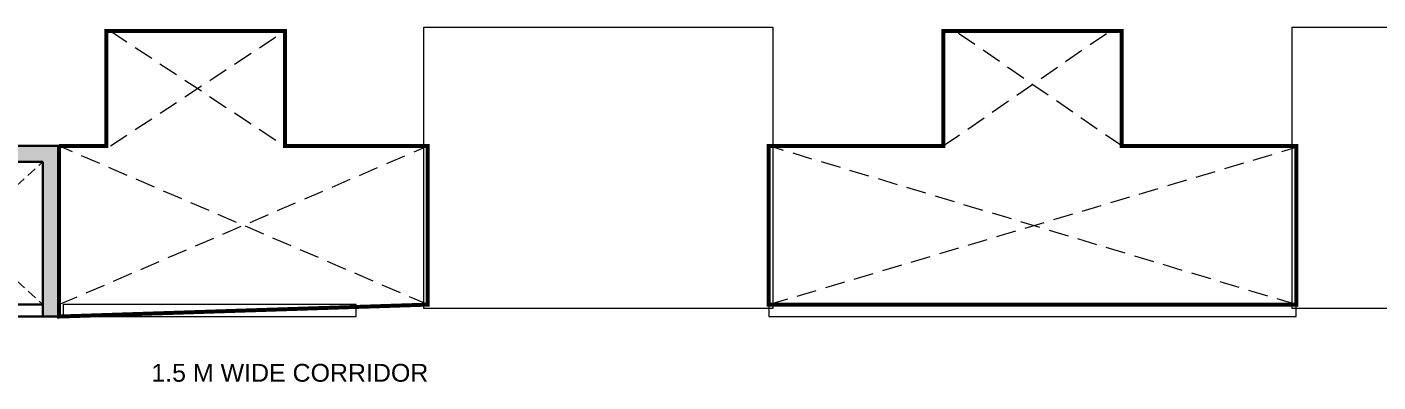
# Model space of a CAD drawing. Header units: inches. Extents: x 27644242 to 29761523, y -859349 to 216979.
# Drawn here: x 29189557 to 29206588, y -476118 to -471643 of the extents above; entities that cross this region are included whole.
import ezdxf

# ---------------------------------------------------------------- set-up
doc = ezdxf.new("R2010")
doc.units = ezdxf.units.IN
doc.header["$MEASUREMENT"] = 0
doc.linetypes.add('DASHED2', pattern=[0.375, 0.25, -0.125])
doc.linetypes.add('HIDDEN', pattern=[0.375, 0.25, -0.125])
for name, color, linetype, lineweight in [('AHC-A-COLUMN', 210, 'Continuous', 30), ('AHC-A-DUCT', 14, 'HIDDEN', 5), ('Columns', 1, 'Continuous', 25), ('ELEVATION', 40, 'Continuous', 13), ('FURN', 250, 'Continuous', 0), ('WALL', 7, 'Continuous', 20)]:
    doc.layers.add(name, color=color, linetype=linetype, lineweight=lineweight)
doc.layers.add('text', color=7, linetype='Continuous')
doc.styles.add('AMITS', font='arial.ttf')

# ---------------------------------------------------------------- blocks, each defined once
blk = doc.blocks.new('FFFF')
at = {"layer": 'Columns', "ltscale": 500, "transparency": 33554610}
h = blk.add_hatch(color=256, dxfattribs=at)
h.dxf.hatch_style = 1
h.paths.add_polyline_path([(27448525.24615743, -46437.56585687399), (27450525.24615743, -46437.56585687399), (27450525.24615743, -48237.56585687399), (27450525.24615743, -48387.56585687399), (27450725.24615743, -48387.56585687399), (27450725.24615743, -46237.56585687399), (27446125.24615743, -46237.56585687399), (27446125.24615743, -48387.56585687399), (27446325.24615743, -48387.56585687399), (27446325.24615743, -48237.56585687399), (27446325.24615743, -46437.56585687399), (27448325.24615743, -46437.56585687399), (27448325.24615743, -48237.56585687399), (27448325.24615743, -48387.56585687399), (27448525.24615743, -48387.56585687399), (27448525.24615743, -48237.56585687399), (27448519.53533646, -48237.56585687399), (27448525.24615743, -48232.44075227244)])
at = {"color": 8, "ltscale": 500}
for p, q in [((27446325.24615743, -46437.56585687399), (27448325.24615743, -48237.56585687399)), ((27448325.24615743, -46437.56585687399), (27446325.24615743, -48237.56585687399)), ((27448519.53533646, -48237.56585687399), (27450525.24615743, -46437.56585687399)), ((27448525.24615743, -46437.56585687399), (27450525.24615743, -48237.56585687399))]:
    blk.add_line(p, q, dxfattribs=at)
at = {"layer": 'AHC-A-COLUMN', "ltscale": 500}
for p, q in [((27446125.24615743, -48387.56585687399), (27446125.24615743, -46237.56585687399)), ((27446125.24615743, -46237.56585687399), (27450725.24615743, -46237.56585687399)), ((27450725.24615743, -48387.56585687399), (27450725.24615743, -46237.56585687399)), ((27446325.24615743, -46437.56585687399), (27448325.24615743, -46437.56585687399)), ((27446325.24615743, -48387.56585687399), (27446325.24615743, -46437.56585687399)), ((27448325.24615743, -48387.56585687399), (27448325.24615743, -46437.56585687399)), ((27450525.24615743, -46437.56585687399), (27448525.24615743, -46437.56585687399)), ((27448525.24615743, -48387.56585687399), (27448525.24615743, -46437.56585687399)), ((27450525.24615743, -48387.56585687399), (27450525.24615743, -46437.56585687399)), ((27446325.24615743, -48237.56585687399), (27446875.24615743, -48237.56585687399)), ((27446875.24615743, -48237.56585687399), (27446875.24615743, -48387.56585687399)), ((27447775.24615743, -48237.56585687399), (27447775.24615743, -48387.56585687399)), ((27447775.24615743, -48237.56585687399), (27448325.24615743, -48237.56585687399)), ((27448519.53533646, -48237.56585687399), (27449025.24615743, -48237.56585687399)), ((27449025.24615743, -48237.56585687399), (27449025.24615743, -48387.56585687399)), ((27449925.24615743, -48237.56585687399), (27449925.24615743, -48387.56585687399)), ((27449925.24615743, -48237.56585687399), (27450525.24615743, -48237.56585687399)), ((27446125.24615743, -48387.56585687399), (27446875.24615743, -48387.56585687399)), ((27447775.24615743, -48387.56585687399), (27449025.24615743, -48387.56585687399)), ((27449925.24615743, -48387.56585687399), (27450725.24615743, -48387.56585687399))]:
    blk.add_line(p, q, dxfattribs=at)
at = {"layer": 'FURN', "ltscale": 500}
blk.add_line((27446875.24615743, -48387.56585687399), (27449925.24615743, -48387.56585687399), dxfattribs=at)
at = {"layer": 'text', "ltscale": 100, "char_height": 300, "width": 1823.982881505042, "attachment_point": 1, "style": 'AMITS'}
for insert in [(27446404.42097889, -46901.19155707996), (27448631.11521077, -46901.19155707996)]:
    blk.add_mtext('\\pxqc;{\\H0.833333x;LIFT\\P\\H0.6x;2.0 x 1.8\\P10 P}', dxfattribs=dict(at, insert=insert))

msp = doc.modelspace()

# ---------------------------------------------------------------- linework, layer by layer
at = {"layer": 'AHC-A-DUCT', "linetype": 'DASHED2', "ltscale": 1000}
for p, q in [((29190606.16838111, -471692.7383080806), (29192807.79978418, -473142.7398168348)), ((29190608.01489431, -473142.6458960123), (29192807.79969926, -471692.7445057634)), ((29201107.46803247, -473142.7453942035), (29203208.12996601, -471692.4967533945)), ((29203358.04530482, -473142.7448940397), (29201257.46666239, -471692.4967535503)), ((29194607.5846056, -475142.7452669429), (29189957.86188008, -473142.7388050257)), ((29189957.86188008, -475142.7184849904), (29194607.58231278, -473142.7398168348)), ((29205557.71365301, -475142.7291034203), (29198907.79968428, -473142.7453942035)), ((29198907.79968428, -475142.7184849904), (29205557.71365301, -473158.2038332558))]:
    msp.add_line(p, q, dxfattribs=at)
at = {"layer": 'ELEVATION', "ltscale": 500, "const_width": 50}
for points in [[(29189957.86188008, -473142.7088117191), (29190558.01626439, -473142.7388050257), (29190558.01133134, -471692.7446375253), (29192807.79969926, -471692.7445057634), (29192807.79978418, -473142.7398168348), (29194607.58231278, -473142.7398168348), (29194607.5846056, -475142.7452669429), (29189957.86188008, -475292.7088117189), (29189957.86188008, -473142.7388050257)], [(29201107.46803247, -471692.4972535582), (29201107.46803247, -473142.7453942035), (29198907.79968428, -473142.7453942035), (29198907.79968428, -475142.7458713223), (29205557.71365301, -475142.7458713223), (29205557.71365301, -473142.7448940397), (29203358.04530482, -473142.7448940397), (29203358.04530482, -471692.4967535503), (29201107.46803247, -471692.497253714)]]:
    msp.add_lwpolyline(points, dxfattribs=at)
at = {"layer": 'WALL', "color": 4, "ltscale": 500}
for points in [[(29198957.79968428, -475192.7467094887), (29194557.58310778, -475192.7455059927), (29194557.58310778, -471642.7454666687), (29198957.79968428, -471642.7466701647)], [(29209907.93102254, -475192.7464934561), (29205507.71444604, -475192.7452899601), (29205507.71444604, -471642.7452506361), (29209907.93102254, -471642.7464541321)]]:
    msp.add_lwpolyline(points, close=True, dxfattribs=at)
at = {"layer": 'WALL', "ltscale": 500}
for points in [[(29190011.28711856, -475292.7092990085), (29193707.5844054, -475292.7458761538), (29193707.5844054, -475142.7458729314), (29190011.28711856, -475142.7092957863)], [(29198907.79968428, -475292.7458745447), (29205557.71365301, -475292.7832727121), (29205557.71365301, -475142.7832694898), (29198907.79968428, -475142.7458713223)]]:
    msp.add_lwpolyline(points, close=True, dxfattribs=at)

# ---------------------------------------------------------------- block references
at = {"layer": 'AHC-A-DUCT', "ltscale": 500}
msp.add_blockref('FFFF', (1739232.615722641, -426905.142954845), dxfattribs=at)

# ---------------------------------------------------------------- texts
at = {"layer": 'text', "ltscale": 100, "insert": (29189971.25386103, -475889.62868854), "char_height": 224.9999999999999, "width": 5797.075151290184, "attachment_point": 1, "style": 'AMITS'}
msp.add_mtext('\\pxqc;1.5 M WIDE CORRIDOR', dxfattribs=at)

doc.saveas('drawing.dxf')
